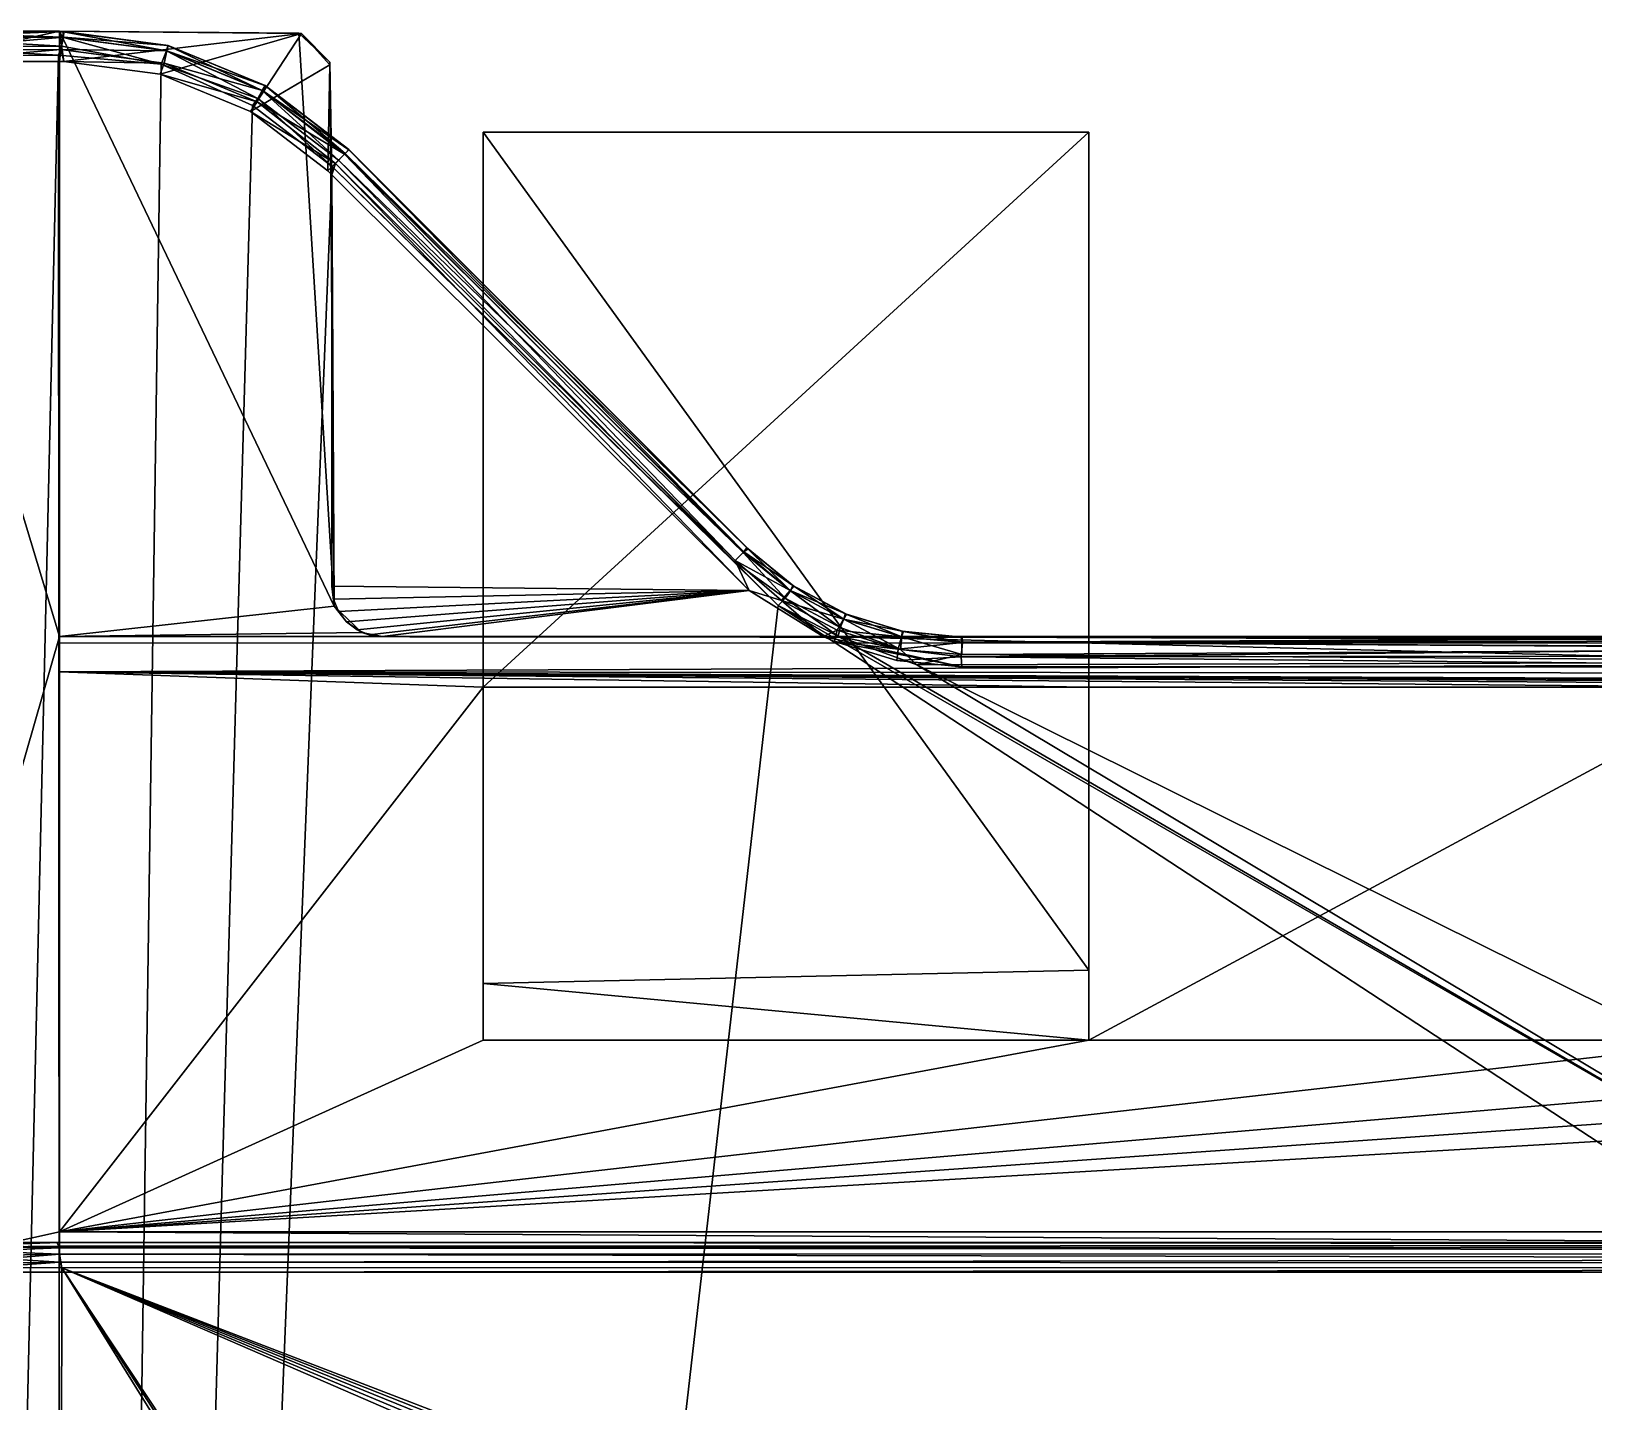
# Model space of a CAD drawing. Extents: x 1024.23 to 1033.17, y -779.2 to -772.4.
# Drawn here: x 1025.202 to 1026.75, y -773.759 to -772.4 of the extents above; entities that cross this region are included whole.
import ezdxf

# ---------------------------------------------------------------- set-up
doc = ezdxf.new("R2010")
doc.units = 0

msp = doc.modelspace()

# ---------------------------------------------------------------- linework, layer by layer
for points in [[(1024.553833, -772.400208, 3.318385), (1024.530029, -772.400208, 3.499557), (1025.230103, -772.400208, 2.799559)], [(1025.230103, -772.400208, 2.799559), (1024.530029, -772.400208, 3.499557), (1025.230103, -772.400208, 5.399554)], [(1025.230103, -772.400208, 5.399554), (1024.530029, -772.400208, 3.499557), (1024.530029, -772.400208, 4.699555)], [(1025.230103, -772.400208, 5.399554), (1024.530029, -772.400208, 4.699555), (1024.553833, -772.400208, 4.880728)], [(1025.230103, -772.400208, 2.799559), (1024.623779, -772.400208, 3.149558), (1024.553833, -772.400208, 3.318385)], [(1024.553833, -772.400208, 4.880728), (1024.623779, -772.400208, 5.049555), (1025.230103, -772.400208, 5.399554)], [(1025.230103, -772.400208, 2.799559), (1024.735107, -772.400208, 3.004583), (1024.623779, -772.400208, 3.149558)], [(1025.230103, -772.400208, 5.399554), (1024.623779, -772.400208, 5.049555), (1024.735107, -772.400208, 5.19453)], [(1025.048828, -772.400208, 2.823411), (1024.735107, -772.400208, 3.004583), (1025.230103, -772.400208, 2.799559)], [(1025.230103, -772.400208, 5.399554), (1024.735107, -772.400208, 5.19453), (1025.048828, -772.400208, 5.375702)], [(1025.048828, -772.400208, 2.823411), (1025.230103, -772.400208, 2.799559), (1025.230103, -773.000183, 2.799559)], [(1025.230103, -773.000183, 2.799559), (1025.048828, -773.630188, 2.823411), (1025.048828, -772.400208, 2.823411)], [(1025.093384, -772.430176, 5.386104), (1025.230103, -772.400208, 5.399554), (1025.048828, -772.400208, 5.375702)], [(1025.079468, -772.400635, 5.663589), (1025.07605, -772.406128, 5.675865), (1025.233276, -772.406128, 5.688018)], [(1025.234253, -772.400696, 5.675623), (1025.234375, -772.400574, 5.424098), (1025.079468, -772.400635, 5.663589)], [(1025.079468, -772.400635, 5.663589), (1025.234375, -772.400574, 5.424098), (1025.090332, -772.400635, 5.410259)], [(1025.079468, -772.400635, 5.663589), (1025.233276, -772.406128, 5.688018), (1025.234253, -772.400696, 5.675623)], [(1025.090332, -772.400635, 5.410259), (1025.234375, -772.400574, 5.424098), (1025.091675, -772.406128, 5.397601)], [(1025.091675, -772.406128, 5.397601), (1025.234375, -772.400574, 5.424098), (1025.234009, -772.406067, 5.411305)], [(1025.230103, -772.430176, 5.399554), (1025.230103, -772.400208, 5.399554), (1025.093384, -772.430176, 5.386104)], [(1025.502197, -772.970093, 2.799559), (1025.230103, -773.000183, 2.799559), (1025.230103, -772.400208, 2.799559)], [(1025.502197, -772.970093, 2.799559), (1025.230103, -772.400208, 2.799559), (1025.467285, -772.402222, 2.799559)], [(1025.234375, -772.430176, 5.399554), (1025.470093, -772.402527, 5.399554), (1025.230103, -772.400208, 5.399554)], [(1025.234375, -772.430176, 5.399554), (1025.230103, -772.400208, 5.399554), (1025.230103, -772.430176, 5.399554)], [(1025.230103, -772.400208, 5.399554), (1025.470093, -772.402527, 5.399554), (1025.230103, -772.400208, 2.799559)], [(1025.230103, -772.400208, 2.799559), (1025.470093, -772.402527, 5.399554), (1025.467285, -772.402222, 2.799559)], [(1025.336182, -772.419556, 5.687993), (1025.234253, -772.400696, 5.675623), (1025.233276, -772.406128, 5.688018)], [(1025.234375, -772.400574, 5.424098), (1025.337891, -772.414246, 5.423743), (1025.234009, -772.406067, 5.411305)], [(1025.234375, -772.400574, 5.424098), (1025.234253, -772.400696, 5.675623), (1025.337524, -772.414185, 5.675363)], [(1025.337524, -772.414185, 5.675363), (1025.234253, -772.400696, 5.675623), (1025.336182, -772.419556, 5.687993)], [(1025.234375, -772.400574, 5.424098), (1025.337524, -772.414185, 5.675363), (1025.337891, -772.414246, 5.423743)], [(1025.330078, -772.44281, 5.399554), (1025.470093, -772.402527, 5.399554), (1025.234375, -772.430176, 5.399554)], [(1025.419312, -772.479736, 5.399554), (1025.470093, -772.402527, 5.399554), (1025.330078, -772.44281, 5.399554)], [(1025.498047, -772.433411, 5.399554), (1025.470093, -772.402527, 5.399554), (1025.419312, -772.479736, 5.399554)], [(1025.497925, -772.430725, 2.799559), (1025.502197, -772.970093, 2.799559), (1025.467285, -772.402222, 2.799559)], [(1025.467285, -772.402222, 2.799559), (1025.470093, -772.402527, 5.399554), (1025.497925, -772.430725, 2.799559)], [(1025.497925, -772.430725, 2.799559), (1025.470093, -772.402527, 5.399554), (1025.498047, -772.433411, 5.399554)], [(1025.074219, -772.415222, 5.683273), (1025.072876, -772.424683, 5.686723), (1025.22937, -772.424072, 5.699047)], [(1025.07605, -772.406128, 5.675865), (1025.074219, -772.415222, 5.683273), (1025.232056, -772.4151, 5.695574)], [(1025.074219, -772.415222, 5.683273), (1025.22937, -772.424072, 5.699047), (1025.232056, -772.4151, 5.695574)], [(1025.07605, -772.406128, 5.675865), (1025.232056, -772.4151, 5.695574), (1025.233276, -772.406128, 5.688018)], [(1025.091675, -772.406128, 5.397601), (1025.234009, -772.406067, 5.411305), (1025.09314, -772.41864, 5.388145)], [(1025.09314, -772.41864, 5.388145), (1025.234009, -772.406067, 5.411305), (1025.231567, -772.418457, 5.401674)], [(1025.09314, -772.41864, 5.388145), (1025.231567, -772.418457, 5.401674), (1025.093384, -772.430176, 5.386104)], [(1025.093384, -772.430176, 5.386104), (1025.231567, -772.418457, 5.401674), (1025.230103, -772.430176, 5.399554)], [(1025.330811, -772.432739, 5.698344), (1025.232056, -772.4151, 5.695574), (1025.22937, -772.424072, 5.699047)], [(1025.231567, -772.418457, 5.401674), (1025.234375, -772.430176, 5.399554), (1025.230103, -772.430176, 5.399554)], [(1025.234009, -772.406067, 5.411305), (1025.336426, -772.419678, 5.411115), (1025.231567, -772.418457, 5.401674)], [(1025.231567, -772.418457, 5.401674), (1025.336426, -772.419678, 5.411115), (1025.333984, -772.431946, 5.401586)], [(1025.231567, -772.418457, 5.401674), (1025.333984, -772.431946, 5.401586), (1025.234375, -772.430176, 5.399554)], [(1025.330811, -772.432739, 5.698344), (1025.233276, -772.406128, 5.688018), (1025.232056, -772.4151, 5.695574)], [(1025.336182, -772.419556, 5.687993), (1025.233276, -772.406128, 5.688018), (1025.330811, -772.432739, 5.698344)], [(1025.234009, -772.406067, 5.411305), (1025.337891, -772.414246, 5.423743), (1025.336426, -772.419678, 5.411115)], [(1025.431152, -772.458862, 5.687992), (1025.337524, -772.414185, 5.675363), (1025.336182, -772.419556, 5.687993)], [(1025.337891, -772.414246, 5.423743), (1025.434204, -772.454224, 5.423744), (1025.336426, -772.419678, 5.411115)], [(1025.337891, -772.414246, 5.423743), (1025.337524, -772.414185, 5.675363), (1025.43396, -772.454102, 5.675362)], [(1025.43396, -772.454102, 5.675362), (1025.337524, -772.414185, 5.675363), (1025.431152, -772.458862, 5.687992)], [(1025.337891, -772.414246, 5.423743), (1025.43396, -772.454102, 5.675362), (1025.434204, -772.454224, 5.423744)], [(1025.072876, -772.424683, 5.686723), (1025.074097, -779.175354, 5.687001), (1025.22937, -772.424072, 5.699047)], [(1025.22937, -772.424072, 5.699047), (1025.074097, -779.175354, 5.687001), (1025.232544, -779.174194, 5.699508)], [(1025.232544, -779.174194, 5.699508), (1025.330811, -772.432739, 5.698344), (1025.22937, -772.424072, 5.699047)], [(1025.421509, -772.473877, 5.698992), (1025.330811, -772.432739, 5.698344), (1025.232544, -779.174194, 5.699508)], [(1025.234375, -772.430176, 5.399554), (1025.333984, -772.431946, 5.401586), (1025.330078, -772.44281, 5.399554)], [(1025.333984, -772.431946, 5.401586), (1025.425903, -772.470276, 5.401586), (1025.330078, -772.44281, 5.399554)], [(1025.426758, -772.466736, 5.695535), (1025.336182, -772.419556, 5.687993), (1025.330811, -772.432739, 5.698344)], [(1025.426758, -772.466736, 5.695535), (1025.330811, -772.432739, 5.698344), (1025.421509, -772.473877, 5.698992)], [(1025.336426, -772.419678, 5.411115), (1025.431396, -772.459045, 5.411116), (1025.333984, -772.431946, 5.401586)], [(1025.333984, -772.431946, 5.401586), (1025.431396, -772.459045, 5.411116), (1025.425903, -772.470276, 5.401586)], [(1025.431152, -772.458862, 5.687992), (1025.336182, -772.419556, 5.687993), (1025.426758, -772.466736, 5.695535)], [(1025.336426, -772.419678, 5.411115), (1025.434204, -772.454224, 5.423744), (1025.431396, -772.459045, 5.411116)], [(1025.495972, -772.538574, 5.399554), (1025.498047, -772.433411, 5.399554), (1025.419312, -772.479736, 5.399554)], [(1025.495972, -772.538574, 5.399554), (1025.5, -772.542603, 5.399554), (1025.498047, -772.433411, 5.399554)], [(1025.5, -772.542603, 5.399554), (1025.502197, -772.970093, 2.799559), (1025.497925, -772.430725, 2.799559)], [(1025.5, -772.542603, 5.399554), (1025.497925, -772.430725, 2.799559), (1025.498047, -772.433411, 5.399554)], [(1025.330078, -772.44281, 5.399554), (1025.425903, -772.470276, 5.401586), (1025.419312, -772.479736, 5.399554)], [(1025.431396, -772.459045, 5.411116), (1025.512573, -772.521912, 5.410589), (1025.425903, -772.470276, 5.401586)], [(1025.506592, -772.527954, 5.695535), (1025.431152, -772.458862, 5.687992), (1025.426758, -772.466736, 5.695535)], [(1025.513184, -772.521301, 5.687387), (1025.43396, -772.454102, 5.675362), (1025.431152, -772.458862, 5.687992)], [(1025.513184, -772.521301, 5.687387), (1025.431152, -772.458862, 5.687992), (1025.506592, -772.527954, 5.695535)], [(1025.434204, -772.454224, 5.423744), (1025.516846, -772.5177, 5.42329), (1025.431396, -772.459045, 5.411116)], [(1025.431396, -772.459045, 5.411116), (1025.516846, -772.5177, 5.42329), (1025.512573, -772.521912, 5.410589)], [(1025.434204, -772.454224, 5.423744), (1025.43396, -772.454102, 5.675362), (1025.516968, -772.517578, 5.674773)], [(1025.516968, -772.517578, 5.674773), (1025.43396, -772.454102, 5.675362), (1025.513184, -772.521301, 5.687387)], [(1025.434204, -772.454224, 5.423744), (1025.516968, -772.517578, 5.674773), (1025.516846, -772.5177, 5.42329)], [(1025.232544, -779.174194, 5.699508), (1025.500366, -772.534119, 5.699003), (1025.421509, -772.473877, 5.698992)], [(1025.425903, -772.470276, 5.401586), (1025.503784, -772.531311, 5.401231), (1025.419312, -772.479736, 5.399554)], [(1025.419312, -772.479736, 5.399554), (1025.503784, -772.531311, 5.401231), (1025.495972, -772.538574, 5.399554)], [(1025.500366, -772.534119, 5.699003), (1025.426758, -772.466736, 5.695535), (1025.421509, -772.473877, 5.698992)], [(1025.425903, -772.470276, 5.401586), (1025.512573, -772.521912, 5.410589), (1025.503784, -772.531311, 5.401231)], [(1025.506592, -772.527954, 5.695535), (1025.426758, -772.466736, 5.695535), (1025.500366, -772.534119, 5.699003)], [(1025.650024, -772.500183, 2.679559), (1025.650024, -772.500183, 2.479559), (1025.650024, -773.050232, 2.679559)], [(1025.650024, -773.050232, 2.679559), (1025.650024, -772.500183, 2.479559), (1025.650024, -773.343872, 2.515422)], [(1026.25, -772.500183, 2.639559), (1025.650024, -772.500183, 2.479559), (1025.650024, -772.500183, 2.679559)], [(1025.650024, -773.343872, 2.515422), (1025.650024, -772.500183, 2.479559), (1026.25, -773.33075, 2.504864)], [(1026.25, -773.33075, 2.504864), (1025.650024, -772.500183, 2.479559), (1026.25, -772.500183, 2.639559)], [(1026.25, -773.050232, 2.679559), (1026.25, -772.500183, 2.639559), (1025.650024, -773.050232, 2.679559)], [(1025.650024, -773.050232, 2.679559), (1026.25, -772.500183, 2.639559), (1025.650024, -772.500183, 2.679559)], [(1026.25, -773.33075, 2.504864), (1026.25, -772.500183, 2.639559), (1026.25, -773.050232, 2.679559)], [(1025.899536, -772.924866, 5.401907), (1025.503784, -772.531311, 5.401231), (1025.512573, -772.521912, 5.410589)], [(1025.506592, -772.527954, 5.695535), (1025.907593, -772.91687, 5.688517), (1025.513184, -772.521301, 5.687387)], [(1025.908203, -772.91626, 5.411722), (1025.512573, -772.521912, 5.410589), (1025.516846, -772.5177, 5.42329)], [(1025.899536, -772.924866, 5.401907), (1025.512573, -772.521912, 5.410589), (1025.908203, -772.91626, 5.411722)], [(1025.513184, -772.521301, 5.687387), (1025.911255, -772.912109, 5.675418), (1025.516968, -772.517578, 5.674773)], [(1025.513184, -772.521301, 5.687387), (1025.907593, -772.91687, 5.688517), (1025.911255, -772.912109, 5.675418)], [(1025.516968, -772.517578, 5.674773), (1025.912476, -772.913147, 5.423889), (1025.516846, -772.5177, 5.42329)], [(1025.908203, -772.91626, 5.411722), (1025.516846, -772.5177, 5.42329), (1025.912476, -772.913147, 5.423889)], [(1025.911255, -772.912109, 5.675418), (1025.912476, -772.913147, 5.423889), (1025.516968, -772.517578, 5.674773)], [(1025.232544, -779.174194, 5.699508), (1025.942261, -772.969421, 5.699256), (1025.500366, -772.534119, 5.699003)], [(1025.5, -772.542603, 5.399554), (1025.495972, -772.538574, 5.399554), (1025.503784, -772.531311, 5.401231)], [(1025.5, -772.542603, 5.399554), (1025.503784, -772.531311, 5.401231), (1025.913574, -772.954346, 5.399555)], [(1025.5, -772.950195, 5.399554), (1025.502197, -772.970093, 2.799559), (1025.5, -772.542603, 5.399554)], [(1025.5, -772.950195, 5.399554), (1025.5, -772.542603, 5.399554), (1025.913574, -772.954346, 5.399555)], [(1025.500366, -772.534119, 5.699003), (1025.898682, -772.925781, 5.697746), (1025.506592, -772.527954, 5.695535)], [(1025.500366, -772.534119, 5.699003), (1025.942261, -772.969421, 5.699256), (1025.898682, -772.925781, 5.697746)], [(1025.913574, -772.954346, 5.399555), (1025.503784, -772.531311, 5.401231), (1025.899536, -772.924866, 5.401907)], [(1025.506592, -772.527954, 5.695535), (1025.898682, -772.925781, 5.697746), (1025.907593, -772.91687, 5.688517)], [(1025.907593, -772.91687, 5.688517), (1025.954468, -772.954773, 5.687989), (1025.911255, -772.912109, 5.675418)], [(1025.957764, -772.950317, 5.423792), (1025.908203, -772.91626, 5.411722), (1025.912476, -772.913147, 5.423889)], [(1025.912476, -772.913147, 5.423889), (1025.911255, -772.912109, 5.675418), (1025.957764, -772.950317, 5.423792)], [(1025.957764, -772.950317, 5.423792), (1025.911255, -772.912109, 5.675418), (1025.956909, -772.949707, 5.675314)], [(1025.911255, -772.912109, 5.675418), (1025.954468, -772.954773, 5.687989), (1025.956909, -772.949707, 5.675314)], [(1025.898682, -772.925781, 5.697746), (1025.949219, -772.962097, 5.695535), (1025.907593, -772.91687, 5.688517)], [(1025.898682, -772.925781, 5.697746), (1025.942261, -772.969421, 5.699256), (1025.949219, -772.962097, 5.695535)], [(1025.954102, -772.954468, 5.411118), (1025.899536, -772.924866, 5.401907), (1025.908203, -772.91626, 5.411722)], [(1025.945679, -772.964417, 5.401386), (1025.913574, -772.954346, 5.399555), (1025.899536, -772.924866, 5.401907)], [(1025.945679, -772.964417, 5.401386), (1025.899536, -772.924866, 5.401907), (1025.954102, -772.954468, 5.411118)], [(1025.907593, -772.91687, 5.688517), (1025.949219, -772.962097, 5.695535), (1025.954468, -772.954773, 5.687989)], [(1025.954102, -772.954468, 5.411118), (1025.908203, -772.91626, 5.411722), (1025.957764, -772.950317, 5.423792)], [(1025.501709, -772.963135, 5.399554), (1025.502197, -772.970093, 2.799559), (1025.5, -772.950195, 5.399554)], [(1025.913574, -772.954346, 5.399555), (1025.501709, -772.963135, 5.399554), (1025.5, -772.950195, 5.399554)], [(1025.913574, -772.954346, 5.399555), (1025.506714, -772.975159, 5.399554), (1025.501709, -772.963135, 5.399554)], [(1025.514648, -772.985535, 5.399554), (1025.506714, -772.975159, 5.399554), (1025.913574, -772.954346, 5.399555)], [(1025.525024, -772.993469, 5.399554), (1025.514648, -772.985535, 5.399554), (1025.913574, -772.954346, 5.399555)], [(1025.913574, -772.954346, 5.399555), (1025.537109, -772.998474, 5.399554), (1025.525024, -772.993469, 5.399554)], [(1025.913574, -772.954346, 5.399555), (1025.550049, -773.000183, 5.399554), (1025.537109, -772.998474, 5.399554)], [(1025.913574, -772.954346, 5.399555), (1025.986816, -773.000183, 5.399554), (1025.550049, -773.000183, 5.399554)], [(1025.986816, -773.000183, 5.399554), (1025.913574, -772.954346, 5.399555), (1025.945679, -772.964417, 5.401386)], [(1026.006958, -772.982788, 5.411119), (1025.945679, -772.964417, 5.401386), (1025.954102, -772.954468, 5.411118)], [(1025.949219, -772.962097, 5.695535), (1026.003662, -772.99115, 5.695535), (1025.954468, -772.954773, 5.687989)], [(1026.009888, -772.977966, 5.42379), (1025.954102, -772.954468, 5.411118), (1025.957764, -772.950317, 5.423792)], [(1026.006958, -772.982788, 5.411119), (1025.954102, -772.954468, 5.411118), (1026.009888, -772.977966, 5.42379)], [(1025.954468, -772.954773, 5.687989), (1026.007324, -772.982971, 5.687988), (1025.956909, -772.949707, 5.675314)], [(1025.954468, -772.954773, 5.687989), (1026.003662, -772.99115, 5.695535), (1026.007324, -772.982971, 5.687988)], [(1025.957764, -772.950317, 5.423792), (1025.956909, -772.949707, 5.675314), (1026.009888, -772.977966, 5.42379)], [(1026.009888, -772.977966, 5.42379), (1025.956909, -772.949707, 5.675314), (1026.008789, -772.977539, 5.675316)], [(1025.956909, -772.949707, 5.675314), (1026.007324, -772.982971, 5.687988), (1026.008789, -772.977539, 5.675316)], [(1025.502197, -772.970093, 2.799559), (1025.529663, -772.996277, 2.799559), (1025.230103, -773.000183, 2.799559)], [(1027.080566, -773.714661, 5.699546), (1025.942261, -772.969421, 5.699256), (1025.232544, -779.174194, 5.699508)], [(1025.506714, -772.975159, 5.399554), (1025.502197, -772.970093, 2.799559), (1025.501709, -772.963135, 5.399554)], [(1025.514648, -772.985535, 5.399554), (1025.529663, -772.996277, 2.799559), (1025.502197, -772.970093, 2.799559)], [(1025.514648, -772.985535, 5.399554), (1025.502197, -772.970093, 2.799559), (1025.506714, -772.975159, 5.399554)], [(1025.942261, -772.969421, 5.699256), (1026.001709, -772.999878, 5.698992), (1025.949219, -772.962097, 5.695535)], [(1027.080566, -773.714661, 5.699546), (1027.071167, -773.620789, 5.69955), (1025.942261, -772.969421, 5.699256)], [(1025.942261, -772.969421, 5.699256), (1027.071167, -773.620789, 5.69955), (1026.001709, -772.999878, 5.698992)], [(1026.000854, -772.993835, 5.401563), (1025.986816, -773.000183, 5.399554), (1025.945679, -772.964417, 5.401386)], [(1026.000854, -772.993835, 5.401563), (1025.945679, -772.964417, 5.401386), (1026.006958, -772.982788, 5.411119)], [(1025.949219, -772.962097, 5.695535), (1026.001709, -772.999878, 5.698992), (1026.003662, -772.99115, 5.695535)], [(1025.525024, -772.993469, 5.399554), (1025.529663, -772.996277, 2.799559), (1025.514648, -772.985535, 5.399554)], [(1026.064331, -773.000488, 5.410901), (1026.000854, -772.993835, 5.401563), (1026.006958, -772.982788, 5.411119)], [(1026.001709, -772.999878, 5.698992), (1026.063477, -773.012817, 5.697521), (1026.003662, -772.99115, 5.695535)], [(1026.003662, -772.99115, 5.695535), (1026.063477, -773.012817, 5.697521), (1026.007324, -772.982971, 5.687988)], [(1026.066284, -772.994995, 5.423542), (1026.006958, -772.982788, 5.411119), (1026.009888, -772.977966, 5.42379)], [(1026.064331, -773.000488, 5.410901), (1026.006958, -772.982788, 5.411119), (1026.066284, -772.994995, 5.423542)], [(1026.007324, -772.982971, 5.687988), (1026.064819, -773.000366, 5.687989), (1026.008789, -772.977539, 5.675316)], [(1026.007324, -772.982971, 5.687988), (1026.063477, -773.012817, 5.697521), (1026.064819, -773.000366, 5.687989)], [(1026.009888, -772.977966, 5.42379), (1026.008789, -772.977539, 5.675316), (1026.066284, -772.994995, 5.423542)], [(1026.066284, -772.994995, 5.423542), (1026.008789, -772.977539, 5.675316), (1026.065063, -772.99469, 5.675317)], [(1026.008789, -772.977539, 5.675316), (1026.064819, -773.000366, 5.687989), (1026.065063, -772.99469, 5.675317)], [(1025.230103, -773.59021, 2.799559), (1025.048828, -773.630188, 2.823411), (1025.230103, -773.000183, 2.799559)], [(1025.230103, -773.000183, 2.799559), (1025.529663, -772.996277, 2.799559), (1025.550049, -773.000183, 2.799559)], [(1025.230103, -773.000183, 2.729559), (1025.230103, -773.000183, 2.799559), (1025.550049, -773.000183, 2.799559)], [(1025.550049, -773.000183, 2.799559), (1028.962158, -773.000183, 2.729559), (1025.230103, -773.000183, 2.729559)], [(1025.230103, -773.034973, 2.681465), (1025.230103, -773.59021, 2.799559), (1025.230103, -773.000183, 2.799559)], [(1025.230103, -773.000183, 2.799559), (1025.230103, -773.000183, 2.729559), (1025.230103, -773.034973, 2.681465)], [(1025.230103, -773.034973, 2.681465), (1025.230103, -773.000183, 2.729559), (1025.230103, -773.006287, 2.703206)], [(1032.170044, -773.006775, 2.700339), (1025.230103, -773.006287, 2.703206), (1025.230103, -773.000183, 2.729559)], [(1032.170044, -773.006775, 2.700339), (1025.230103, -773.000183, 2.729559), (1032.170044, -773.000183, 2.729559)], [(1032.170044, -773.006775, 2.700339), (1025.230103, -773.034973, 2.681465), (1025.230103, -773.006287, 2.703206)], [(1032.170044, -773.039612, 2.680675), (1025.230103, -773.034973, 2.681465), (1032.170044, -773.006775, 2.700339)], [(1025.537109, -772.998474, 5.399554), (1025.529663, -772.996277, 2.799559), (1025.525024, -772.993469, 5.399554)], [(1025.537109, -772.998474, 5.399554), (1025.550049, -773.000183, 2.799559), (1025.529663, -772.996277, 2.799559)], [(1025.550049, -773.000183, 5.399554), (1025.550049, -773.000183, 2.799559), (1025.537109, -772.998474, 5.399554)], [(1025.986816, -773.000183, 5.399554), (1027.200073, -773.000183, 4.699555), (1025.550049, -773.000183, 3.464548)], [(1025.986816, -773.000183, 5.399554), (1025.550049, -773.000183, 3.464548), (1025.550049, -773.000183, 5.399554)], [(1027.200073, -773.000183, 4.699555), (1027.657349, -773.000183, 3.467597), (1025.550049, -773.000183, 3.464548)], [(1025.550049, -773.000183, 3.464548), (1027.657349, -773.000183, 3.467597), (1027.730469, -773.000183, 3.467597)], [(1027.730469, -773.000183, 3.467597), (1028.0354, -773.000183, 3.467597), (1025.550049, -773.000183, 3.464548)], [(1025.550049, -773.000183, 3.464548), (1028.0354, -773.000183, 3.467597), (1028.108521, -773.000183, 3.467597)], [(1028.108521, -773.000183, 3.467597), (1028.411621, -773.000183, 3.467597), (1025.550049, -773.000183, 3.464548)], [(1025.550049, -773.000183, 3.464548), (1028.411621, -773.000183, 3.467597), (1028.547485, -773.000183, 3.467597)], [(1028.547485, -773.000183, 3.467597), (1028.645142, -773.000183, 3.467597), (1025.550049, -773.000183, 3.464548)], [(1025.550049, -773.000183, 3.464548), (1028.645142, -773.000183, 3.467597), (1028.962158, -773.000183, 3.464548)], [(1025.550049, -773.000183, 3.464548), (1028.962158, -773.000183, 3.464548), (1025.550049, -773.000183, 2.799559)], [(1025.550049, -773.000183, 2.799559), (1028.962158, -773.000183, 3.464548), (1028.962158, -773.000183, 2.729559)], [(1025.998047, -773.005066, 5.399554), (1025.986816, -773.000183, 5.399554), (1026.000854, -772.993835, 5.401563)], [(1027.200073, -773.000183, 5.399554), (1027.200073, -773.000183, 4.699555), (1025.986816, -773.000183, 5.399554)], [(1025.998047, -773.005066, 5.399554), (1026.124268, -773.030151, 5.399554), (1025.986816, -773.000183, 5.399554)], [(1025.986816, -773.000183, 5.399554), (1026.124268, -773.030151, 5.399554), (1027.158569, -773.029114, 5.399554)], [(1025.986816, -773.000183, 5.399554), (1027.158569, -773.029114, 5.399554), (1027.200073, -773.000183, 5.399554)], [(1026.061279, -773.012634, 5.401493), (1025.998047, -773.005066, 5.399554), (1026.000854, -772.993835, 5.401563)], [(1025.998047, -773.005066, 5.399554), (1026.059937, -773.023865, 5.399554), (1026.124268, -773.030151, 5.399554)], [(1026.059937, -773.023865, 5.399554), (1025.998047, -773.005066, 5.399554), (1026.061279, -773.012634, 5.401493)], [(1026.061279, -773.012634, 5.401493), (1026.000854, -772.993835, 5.401563), (1026.064331, -773.000488, 5.410901)], [(1027.071167, -773.620789, 5.69955), (1026.079712, -773.028076, 5.699552), (1026.001709, -772.999878, 5.698992)], [(1026.001709, -772.999878, 5.698992), (1026.079712, -773.028076, 5.699552), (1026.063477, -773.012817, 5.697521)], [(1026.124878, -773.006104, 5.411067), (1026.061279, -773.012634, 5.401493), (1026.064331, -773.000488, 5.410901)], [(1026.123413, -773.020264, 5.401053), (1026.061279, -773.012634, 5.401493), (1026.124878, -773.006104, 5.411067)], [(1026.063477, -773.012817, 5.697521), (1026.124268, -773.017944, 5.6972), (1026.064819, -773.000366, 5.687989)], [(1026.124878, -773.006104, 5.411067), (1026.064331, -773.000488, 5.410901), (1026.066284, -772.994995, 5.423542)], [(1026.064819, -773.000366, 5.687989), (1026.124268, -773.005737, 5.687384), (1026.065063, -772.99469, 5.675317)], [(1026.064819, -773.000366, 5.687989), (1026.124268, -773.017944, 5.6972), (1026.124268, -773.005737, 5.687384)], [(1026.066284, -772.994995, 5.423542), (1026.065063, -772.99469, 5.675317), (1026.124634, -773.000671, 5.423967)], [(1026.124634, -773.000671, 5.423967), (1026.065063, -772.99469, 5.675317), (1026.123535, -773.00061, 5.67522)], [(1026.065063, -772.99469, 5.675317), (1026.124268, -773.005737, 5.687384), (1026.123535, -773.00061, 5.67522)], [(1026.124878, -773.006104, 5.411067), (1026.066284, -772.994995, 5.423542), (1026.124634, -773.000671, 5.423967)], [(1026.123413, -773.020264, 5.401053), (1026.124878, -773.006104, 5.411067), (1027.155518, -773.011475, 5.406099)], [(1027.155518, -773.00061, 5.675394), (1027.180908, -773.000488, 5.423859), (1026.123535, -773.00061, 5.67522)], [(1026.123535, -773.00061, 5.67522), (1027.180908, -773.000488, 5.423859), (1026.124634, -773.000671, 5.423967)], [(1026.124268, -773.005737, 5.687384), (1027.155518, -773.00061, 5.675394), (1026.123535, -773.00061, 5.67522)], [(1026.124268, -773.005737, 5.687384), (1027.155518, -773.004211, 5.684554), (1027.155518, -773.00061, 5.675394)], [(1026.124268, -773.005737, 5.687384), (1027.155518, -773.012329, 5.693962), (1027.155518, -773.004211, 5.684554)], [(1026.124268, -773.017944, 5.6972), (1027.155518, -773.012329, 5.693962), (1026.124268, -773.005737, 5.687384)], [(1027.156494, -773.004333, 5.413877), (1026.124634, -773.000671, 5.423967), (1027.180908, -773.000488, 5.423859)], [(1027.156494, -773.004333, 5.413877), (1026.124878, -773.006104, 5.411067), (1026.124634, -773.000671, 5.423967)], [(1027.155518, -773.011475, 5.406099), (1026.124878, -773.006104, 5.411067), (1027.156494, -773.004333, 5.413877)], [(1026.123413, -773.020264, 5.401053), (1026.059937, -773.023865, 5.399554), (1026.061279, -773.012634, 5.401493)], [(1026.124268, -773.030151, 5.399554), (1026.059937, -773.023865, 5.399554), (1026.123413, -773.020264, 5.401053)], [(1026.063477, -773.012817, 5.697521), (1026.079712, -773.028076, 5.699552), (1026.124268, -773.017944, 5.6972)], [(1026.079712, -773.028076, 5.699552), (1027.155029, -773.025208, 5.699296), (1026.124268, -773.017944, 5.6972)], [(1027.156372, -773.019165, 5.401621), (1026.123413, -773.020264, 5.401053), (1027.155518, -773.011475, 5.406099)], [(1026.123413, -773.020264, 5.401053), (1027.156372, -773.019165, 5.401621), (1027.155518, -773.030151, 5.399554)], [(1026.123413, -773.020264, 5.401053), (1027.155518, -773.030151, 5.399554), (1026.124268, -773.030151, 5.399554)], [(1026.124268, -773.017944, 5.6972), (1027.155029, -773.025208, 5.699296), (1027.155518, -773.012329, 5.693962)], [(1025.230103, -773.59021, 2.679559), (1025.230103, -773.034973, 2.681465), (1025.650024, -773.050232, 2.679559)], [(1025.230103, -773.59021, 2.679559), (1025.230103, -773.59021, 2.799559), (1025.230103, -773.034973, 2.681465)], [(1028.940063, -773.050232, 2.679559), (1028.459961, -773.050232, 2.679559), (1025.230103, -773.034973, 2.681465)], [(1028.459961, -773.050232, 2.679559), (1027.940063, -773.050232, 2.679559), (1025.230103, -773.034973, 2.681465)], [(1025.230103, -773.034973, 2.681465), (1027.940063, -773.050232, 2.679559), (1027.459961, -773.050232, 2.679559)], [(1025.230103, -773.034973, 2.681465), (1027.459961, -773.050232, 2.679559), (1026.900024, -773.050232, 2.679559)], [(1026.900024, -773.050232, 2.679559), (1026.25, -773.050232, 2.679559), (1025.230103, -773.034973, 2.681465)], [(1025.230103, -773.034973, 2.681465), (1026.25, -773.050232, 2.679559), (1025.650024, -773.050232, 2.679559)], [(1028.940063, -773.050232, 2.679559), (1025.230103, -773.034973, 2.681465), (1032.170044, -773.039612, 2.680675)], [(1027.107422, -773.538269, 5.699547), (1027.155029, -773.025208, 5.699296), (1026.079712, -773.028076, 5.699552)], [(1027.107422, -773.538269, 5.699547), (1026.079712, -773.028076, 5.699552), (1027.071167, -773.620789, 5.69955)], [(1026.124268, -773.030151, 5.399554), (1027.155518, -773.030151, 5.399554), (1027.158569, -773.029114, 5.399554)], [(1025.650024, -773.050232, 2.679559), (1025.650024, -773.400208, 2.679559), (1025.230103, -773.59021, 2.679559)], [(1025.650024, -773.343872, 2.515422), (1025.650024, -773.400208, 2.679559), (1025.650024, -773.050232, 2.679559)], [(1026.25, -773.400208, 2.679559), (1026.25, -773.050232, 2.679559), (1026.900024, -773.050232, 2.679559)], [(1026.900024, -773.400208, 2.679559), (1026.25, -773.400208, 2.679559), (1026.900024, -773.050232, 2.679559)], [(1026.25, -773.400208, 2.679559), (1026.25, -773.33075, 2.504864), (1026.25, -773.050232, 2.679559)], [(1026.25, -773.400208, 2.679559), (1025.650024, -773.343872, 2.515422), (1026.25, -773.33075, 2.504864)], [(1026.25, -773.400208, 2.679559), (1025.650024, -773.400208, 2.679559), (1025.650024, -773.343872, 2.515422)], [(1026.900024, -773.400208, 2.679559), (1027.459961, -773.400208, 2.679559), (1025.230103, -773.59021, 2.679559)], [(1027.459961, -773.400208, 2.679559), (1027.940063, -773.400208, 2.679559), (1025.230103, -773.59021, 2.679559)], [(1025.230103, -773.59021, 2.679559), (1027.940063, -773.400208, 2.679559), (1028.459961, -773.400208, 2.679559)], [(1025.230103, -773.59021, 2.679559), (1028.459961, -773.400208, 2.679559), (1032.170044, -773.59021, 2.679559)], [(1025.230103, -773.59021, 2.679559), (1025.650024, -773.400208, 2.679559), (1026.25, -773.400208, 2.679559)], [(1025.230103, -773.59021, 2.679559), (1026.25, -773.400208, 2.679559), (1026.900024, -773.400208, 2.679559)], [(1025.230103, -773.59021, 2.799559), (1025.230103, -773.630188, 2.799559), (1025.048828, -773.630188, 2.823411)], [(1032.170044, -773.59021, 2.799559), (1032.170044, -773.630188, 2.799559), (1025.230103, -773.59021, 2.799559)], [(1025.230103, -773.59021, 2.799559), (1032.170044, -773.630188, 2.799559), (1025.230103, -773.630188, 2.799559)], [(1025.230103, -773.59021, 2.679559), (1032.170044, -773.59021, 2.679559), (1025.230103, -773.59021, 2.799559)], [(1025.230103, -773.59021, 2.799559), (1032.170044, -773.59021, 2.679559), (1032.170044, -773.59021, 2.799559)], [(1025.230103, -773.612366, 2.50515), (1025.074219, -773.615173, 2.51584), (1025.074707, -773.60614, 2.523446)], [(1025.230103, -773.600647, 2.523717), (1025.230103, -773.604187, 2.514559), (1025.074707, -773.60614, 2.523446)], [(1025.230103, -773.600647, 2.523717), (1025.074707, -773.60614, 2.523446), (1025.075562, -773.600769, 2.535651)], [(1025.230103, -773.604187, 2.514559), (1025.230103, -773.612366, 2.50515), (1025.074707, -773.60614, 2.523446)], [(1025.087524, -773.600586, 2.789222), (1025.230103, -773.600647, 2.523717), (1025.075562, -773.600769, 2.535651)], [(1025.227417, -773.600769, 2.775588), (1025.230103, -773.600647, 2.523717), (1025.087524, -773.600586, 2.789222)], [(1025.227417, -773.600769, 2.775588), (1025.087524, -773.600586, 2.789222), (1025.230103, -773.60614, 2.788103)], [(1025.230103, -773.60614, 2.788103), (1025.087524, -773.600586, 2.789222), (1025.090576, -773.604187, 2.798298)], [(1025.230103, -773.60614, 2.788103), (1025.090576, -773.604187, 2.798298), (1025.092041, -773.611511, 2.806973)], [(1025.230103, -773.60614, 2.788103), (1025.092041, -773.611511, 2.806973), (1025.230347, -773.620117, 2.797944)], [(1032.168579, -773.600708, 2.774809), (1032.31604, -773.600403, 2.53541), (1025.227417, -773.600769, 2.775588)], [(1025.227417, -773.600769, 2.775588), (1032.31604, -773.600403, 2.53541), (1025.230103, -773.600647, 2.523717)], [(1032.168579, -773.600708, 2.774809), (1025.227417, -773.600769, 2.775588), (1032.170044, -773.604187, 2.784559)], [(1032.170044, -773.604187, 2.784559), (1025.227417, -773.600769, 2.775588), (1025.230103, -773.60614, 2.788103)], [(1025.230103, -773.600647, 2.523717), (1032.31604, -773.600403, 2.53541), (1032.170044, -773.60199, 2.518655)], [(1025.230103, -773.600647, 2.523717), (1032.170044, -773.60199, 2.518655), (1025.230103, -773.604187, 2.514559)], [(1025.230103, -773.604187, 2.514559), (1032.170044, -773.60199, 2.518655), (1032.170044, -773.611206, 2.506019)], [(1025.230103, -773.604187, 2.514559), (1032.170044, -773.611206, 2.506019), (1025.230103, -773.612366, 2.50515)], [(1032.170044, -773.604187, 2.784559), (1025.230103, -773.60614, 2.788103), (1032.170288, -773.612732, 2.794226)], [(1032.170288, -773.612732, 2.794226), (1025.230103, -773.60614, 2.788103), (1025.230347, -773.620117, 2.797944)], [(1025.230103, -773.612366, 2.50515), (1032.170044, -773.611206, 2.506019), (1032.169434, -773.624878, 2.499829)], [(1025.072876, -775.775635, 2.512391), (1025.074097, -773.625, 2.512112), (1025.229004, -775.776062, 2.500036)], [(1025.230103, -773.612366, 2.50515), (1025.232544, -773.625916, 2.499632), (1025.074097, -773.625, 2.512112)], [(1025.230103, -773.612366, 2.50515), (1025.074097, -773.625, 2.512112), (1025.074219, -773.615173, 2.51584)], [(1025.229004, -775.776062, 2.500036), (1025.074097, -773.625, 2.512112), (1025.232544, -773.625916, 2.499632)], [(1025.230347, -773.620117, 2.797944), (1025.092041, -773.611511, 2.806973), (1025.093262, -773.622375, 2.812007)], [(1025.230347, -773.620117, 2.797944), (1025.093262, -773.622375, 2.812007), (1025.093384, -773.630188, 2.813009)], [(1025.230347, -773.620117, 2.797944), (1025.093384, -773.630188, 2.813009), (1025.230103, -773.630188, 2.799559)], [(1025.229004, -775.776062, 2.500036), (1025.232544, -773.625916, 2.499632), (1026.569824, -775.783752, 2.500093)], [(1025.230103, -773.612366, 2.50515), (1032.169434, -773.624878, 2.499829), (1025.232544, -773.625916, 2.499632)], [(1032.170044, -773.622375, 2.798536), (1025.230347, -773.620117, 2.797944), (1025.230103, -773.630188, 2.799559)], [(1032.170044, -773.622375, 2.798536), (1025.230103, -773.630188, 2.799559), (1032.170044, -773.630188, 2.799559)], [(1032.170288, -773.612732, 2.794226), (1025.230347, -773.620117, 2.797944), (1032.170044, -773.622375, 2.798536)], [(1032.169434, -773.624878, 2.499829), (1030.831055, -775.782593, 2.499917), (1025.232544, -773.625916, 2.499632)], [(1030.607178, -775.957397, 2.499728), (1025.232544, -773.625916, 2.499632), (1030.646729, -775.896912, 2.499971)], [(1030.646729, -775.896912, 2.499971), (1025.232544, -773.625916, 2.499632), (1030.698364, -775.845703, 2.499971)], [(1025.232544, -773.625916, 2.499632), (1030.831055, -775.782593, 2.499917), (1030.76001, -775.80719, 2.499971)], [(1025.232544, -773.625916, 2.499632), (1030.76001, -775.80719, 2.499971), (1030.698364, -775.845703, 2.499971)], [(1030.607178, -775.957397, 2.499728), (1026.703369, -775.847534, 2.49999), (1025.232544, -773.625916, 2.499632)], [(1025.232544, -773.625916, 2.499632), (1026.703369, -775.847534, 2.49999), (1026.641602, -775.80896, 2.50012)], [(1025.232544, -773.625916, 2.499632), (1026.641602, -775.80896, 2.50012), (1026.569824, -775.783752, 2.500093)], [(1025.232544, -779.174194, 5.699508), (1027.13623, -773.791382, 5.699544), (1027.080566, -773.714661, 5.699546)]]:
    msp.add_3dface(points)

doc.saveas('drawing.dxf')
